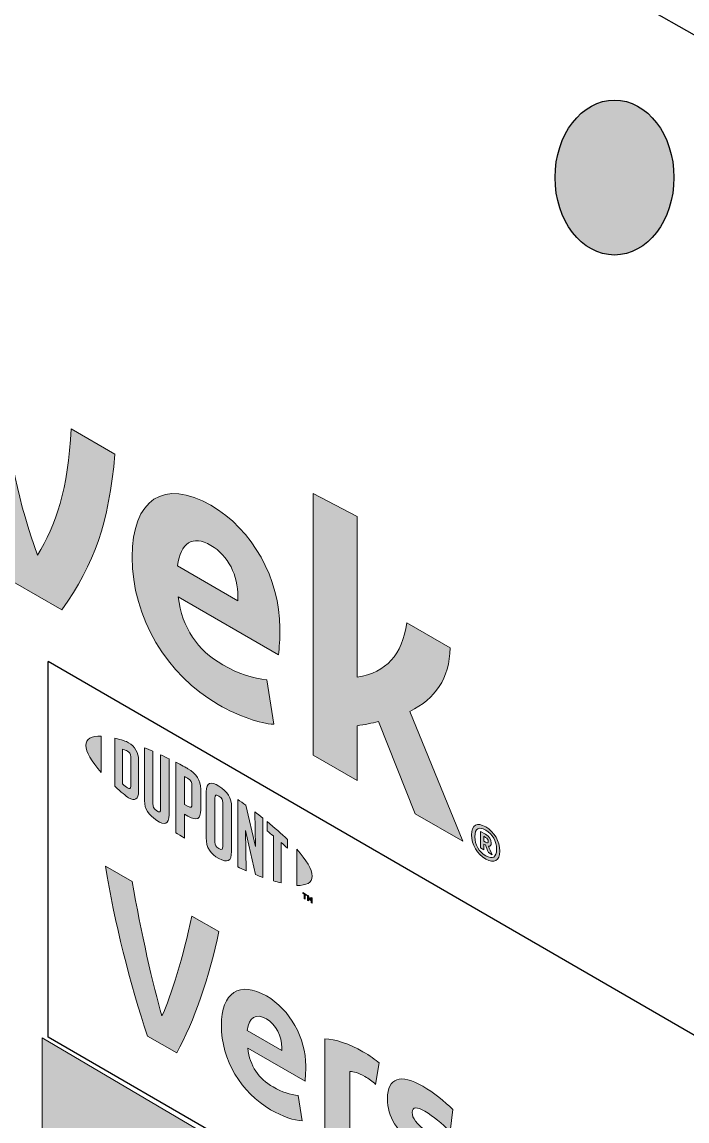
# Model space of a CAD drawing. Extents: x -1140 to 5605, y -816 to 1734.
# Drawn here: x 4321.1 to 4362.2, y 1448.7 to 1516.5 of the extents above; entities that cross this region are included whole.
import ezdxf

# ---------------------------------------------------------------- set-up
doc = ezdxf.new("R2010")
doc.units = 0
doc.header["$MEASUREMENT"] = 0
for name, color, linetype, lineweight in [('G-ANNO-TTLB', 7, 'Continuous', 0), ('TYVEK', 7, 'Continuous', 0), ('X-REF - TRACED', 7, 'Continuous', 0)]:
    doc.layers.add(name, color=color, linetype=linetype, lineweight=lineweight)

# ---------------------------------------------------------------- blocks, each defined once
blk = doc.blocks.new('Block_218')
at = {"layer": 'TYVEK', "true_color": 0x18467f, "transparency": 33554687}
h = blk.add_hatch(color=156, dxfattribs=at)
h.dxf.hatch_style = 2
edge = h.paths.add_edge_path()
edge.add_spline(control_points=[(4325.078, 1471.861), (4325.078, 1471.45), (4325.425, 1470.867), (4326.03, 1470.188), (4326.03, 1470.188), (4326.03, 1472.425), (4326.03, 1472.425), (4325.425, 1472.447), (4325.078, 1472.267), (4325.078, 1471.861)], knot_values=[0, 0, 0, 0, 1, 1, 1, 2, 2, 2, 3, 3, 3, 3], degree=3, periodic=0)
edge.add_line((4325.078, 1471.861), (4325.078, 1471.861))
h = blk.add_hatch(color=156, dxfattribs=at)
h.dxf.hatch_style = 2
edge = h.paths.add_edge_path()
edge.add_spline(control_points=[(4327.849, 1469.346), (4327.849, 1469.175), (4327.759, 1469.169), (4327.652, 1469.231), (4327.568, 1469.28), (4327.439, 1469.389), (4327.334, 1469.483), (4327.334, 1469.483), (4327.334, 1471.622), (4327.334, 1471.622), (4327.439, 1471.593), (4327.568, 1471.553), (4327.652, 1471.505), (4327.759, 1471.443), (4327.849, 1471.334), (4327.849, 1471.162), (4327.849, 1471.162), (4327.849, 1469.346), (4327.849, 1469.346)], knot_values=[0, 0, 0, 0, 1, 1, 1, 2, 2, 2, 3, 3, 3, 4, 4, 4, 5, 5, 5, 6, 6, 6, 6], degree=3, periodic=0)
edge = h.paths.add_edge_path()
edge.add_spline(control_points=[(4327.722, 1472.024), (4327.553, 1472.121), (4327.31, 1472.205), (4326.868, 1472.303), (4326.868, 1472.303), (4326.868, 1469.338), (4326.868, 1469.338), (4327.256, 1468.979), (4327.553, 1468.729), (4327.722, 1468.631), (4328.112, 1468.406), (4328.332, 1468.553), (4328.332, 1468.992), (4328.332, 1468.992), (4328.332, 1470.96), (4328.332, 1470.96), (4328.332, 1471.399), (4328.112, 1471.799), (4327.722, 1472.024)], knot_values=[0, 0, 0, 0, 1, 1, 1, 2, 2, 2, 3, 3, 3, 4, 4, 4, 5, 5, 5, 6, 6, 6, 6], degree=3, periodic=0)
edge.add_line((4327.722, 1472.024), (4327.722, 1472.024))
h = blk.add_hatch(color=156, dxfattribs=at)
h.dxf.hatch_style = 2
edge = h.paths.add_edge_path()
edge.add_spline(control_points=[(4329.69, 1467.936), (4329.69, 1467.764), (4329.638, 1467.686), (4329.451, 1467.819), (4329.268, 1467.951), (4329.218, 1468.068), (4329.218, 1468.272), (4329.218, 1468.272), (4329.218, 1471.499), (4329.218, 1471.499), (4329.097, 1471.554), (4328.825, 1471.668), (4328.709, 1471.715), (4328.709, 1471.715), (4328.709, 1468.451), (4328.709, 1468.451), (4328.709, 1467.93), (4328.929, 1467.6), (4329.451, 1467.23), (4329.929, 1466.891), (4330.222, 1466.999), (4330.222, 1467.578), (4330.222, 1467.578), (4330.222, 1471.026), (4330.222, 1471.026), (4330.122, 1471.077), (4329.795, 1471.234), (4329.69, 1471.282), (4329.69, 1471.282), (4329.69, 1467.936), (4329.69, 1467.936)], knot_values=[0, 0, 0, 0, 1, 1, 1, 2, 2, 2, 3, 3, 3, 4, 4, 4, 5, 5, 5, 6, 6, 6, 7, 7, 7, 8, 8, 8, 9, 9, 9, 10, 10, 10, 10], degree=3, periodic=0)
h = blk.add_hatch(color=156, dxfattribs=at)
h.dxf.hatch_style = 2
edge = h.paths.add_edge_path()
edge.add_spline(control_points=[(4331.63, 1468.233), (4331.63, 1468.046), (4331.573, 1467.985), (4331.357, 1468.109), (4331.357, 1468.109), (4331.17, 1468.216), (4331.17, 1468.216), (4331.17, 1468.216), (4331.17, 1469.93), (4331.17, 1469.93), (4331.253, 1469.887), (4331.298, 1469.863), (4331.347, 1469.834), (4331.581, 1469.699), (4331.63, 1469.569), (4331.63, 1469.378), (4331.63, 1469.378), (4331.63, 1468.233), (4331.63, 1468.233)], knot_values=[0, 0, 0, 0, 1, 1, 1, 2, 2, 2, 3, 3, 3, 4, 4, 4, 5, 5, 5, 6, 6, 6, 6], degree=3, periodic=0)
edge = h.paths.add_edge_path()
edge.add_spline(control_points=[(4331.378, 1470.422), (4331.286, 1470.476), (4330.948, 1470.658), (4330.638, 1470.816), (4330.638, 1470.816), (4330.638, 1466.472), (4330.638, 1466.472), (4330.743, 1466.405), (4331.02, 1466.228), (4331.17, 1466.137), (4331.17, 1466.137), (4331.17, 1467.612), (4331.17, 1467.612), (4331.17, 1467.612), (4331.378, 1467.493), (4331.378, 1467.493), (4331.936, 1467.173), (4332.168, 1467.325), (4332.168, 1467.877), (4332.168, 1467.877), (4332.168, 1469.157), (4332.168, 1469.157), (4332.168, 1469.697), (4331.907, 1470.117), (4331.378, 1470.422)], knot_values=[0, 0, 0, 0, 1, 1, 1, 2, 2, 2, 3, 3, 3, 4, 4, 4, 5, 5, 5, 6, 6, 6, 7, 7, 7, 8, 8, 8, 8], degree=3, periodic=0)
edge.add_line((4331.378, 1470.422), (4331.378, 1470.422))
h = blk.add_hatch(color=156, dxfattribs=at)
h.dxf.hatch_style = 2
edge = h.paths.add_edge_path()
edge.add_spline(control_points=[(4333.532, 1465.619), (4333.532, 1465.447), (4333.482, 1465.387), (4333.293, 1465.489), (4333.099, 1465.595), (4333.047, 1465.721), (4333.047, 1465.899), (4333.047, 1465.899), (4333.047, 1468.606), (4333.047, 1468.606), (4333.047, 1468.784), (4333.099, 1468.852), (4333.293, 1468.734), (4333.482, 1468.619), (4333.532, 1468.498), (4333.532, 1468.326), (4333.532, 1468.326), (4333.532, 1465.619), (4333.532, 1465.619)], knot_values=[0, 0, 0, 0, 1, 1, 1, 2, 2, 2, 3, 3, 3, 4, 4, 4, 5, 5, 5, 6, 6, 6, 6], degree=3, periodic=0)
edge = h.paths.add_edge_path()
edge.add_spline(control_points=[(4333.293, 1469.341), (4332.8, 1469.653), (4332.506, 1469.573), (4332.506, 1469.001), (4332.506, 1469.001), (4332.506, 1466.16), (4332.506, 1466.16), (4332.506, 1465.556), (4332.772, 1465.154), (4333.293, 1464.879), (4333.803, 1464.61), (4334.07, 1464.679), (4334.07, 1465.321), (4334.07, 1465.321), (4334.07, 1468.033), (4334.07, 1468.033), (4334.07, 1468.645), (4333.829, 1469.002), (4333.293, 1469.341)], knot_values=[0, 0, 0, 0, 1, 1, 1, 2, 2, 2, 3, 3, 3, 4, 4, 4, 5, 5, 5, 6, 6, 6, 6], degree=3, periodic=0)
edge.add_line((4333.293, 1469.341), (4333.293, 1469.341))
h = blk.add_hatch(color=156, dxfattribs=at)
h.dxf.hatch_style = 2
edge = h.paths.add_edge_path()
edge.add_spline(control_points=[(4335.547, 1465.621), (4335.547, 1465.621), (4334.957, 1468.17), (4334.957, 1468.17), (4334.795, 1468.287), (4334.602, 1468.424), (4334.452, 1468.526), (4334.452, 1468.526), (4334.452, 1464.358), (4334.452, 1464.358), (4334.557, 1464.308), (4334.826, 1464.188), (4334.964, 1464.129), (4334.964, 1464.129), (4334.922, 1466.609), (4334.922, 1466.609), (4334.922, 1466.609), (4335.547, 1463.888), (4335.547, 1463.888), (4335.68, 1463.836), (4335.874, 1463.762), (4336.001, 1463.716), (4336.001, 1463.716), (4336.001, 1467.379), (4336.001, 1467.379), (4335.868, 1467.486), (4335.627, 1467.673), (4335.51, 1467.76), (4335.51, 1467.76), (4335.547, 1465.621), (4335.547, 1465.621)], knot_values=[0, 0, 0, 0, 1, 1, 1, 2, 2, 2, 3, 3, 3, 4, 4, 4, 5, 5, 5, 6, 6, 6, 7, 7, 7, 8, 8, 8, 9, 9, 9, 10, 10, 10, 10], degree=3, periodic=0)
h = blk.add_hatch(color=156, dxfattribs=at)
h.dxf.hatch_style = 2
edge = h.paths.add_edge_path()
edge.add_spline(control_points=[(4336.265, 1466.586), (4336.396, 1466.483), (4336.526, 1466.378), (4336.653, 1466.273), (4336.653, 1466.273), (4336.653, 1463.502), (4336.653, 1463.502), (4336.769, 1463.466), (4336.986, 1463.406), (4337.13, 1463.372), (4337.13, 1463.372), (4337.13, 1465.868), (4337.13, 1465.868), (4337.268, 1465.746), (4337.399, 1465.63), (4337.518, 1465.522), (4337.518, 1465.522), (4337.518, 1466.056), (4337.518, 1466.056), (4337.141, 1466.424), (4336.737, 1466.78), (4336.265, 1467.166), (4336.265, 1467.166), (4336.265, 1466.586), (4336.265, 1466.586)], knot_values=[0, 0, 0, 0, 1, 1, 1, 2, 2, 2, 3, 3, 3, 4, 4, 4, 5, 5, 5, 6, 6, 6, 7, 7, 7, 8, 8, 8, 8], degree=3, periodic=0)
h = blk.add_hatch(color=156, dxfattribs=at)
h.dxf.hatch_style = 2
edge = h.paths.add_edge_path()
edge.add_spline(control_points=[(4339.043, 1463.798), (4339.043, 1463.387), (4338.695, 1463.205), (4338.09, 1463.225), (4338.09, 1463.225), (4338.09, 1465.463), (4338.09, 1465.463), (4338.695, 1464.786), (4339.043, 1464.204), (4339.043, 1463.798)], knot_values=[0, 0, 0, 0, 1, 1, 1, 2, 2, 2, 3, 3, 3, 3], degree=3, periodic=0)
edge.add_line((4339.043, 1463.798), (4339.043, 1463.798))
h = blk.add_hatch(color=156, dxfattribs=at)
h.dxf.hatch_style = 2
edge = h.paths.add_edge_path()
edge.add_spline(control_points=[(4338.76, 1462.614), (4338.76, 1462.614), (4338.817, 1462.581), (4338.817, 1462.581), (4338.817, 1462.581), (4338.902, 1462.379), (4338.902, 1462.379), (4338.902, 1462.379), (4338.987, 1462.483), (4338.987, 1462.483), (4338.987, 1462.483), (4339.043, 1462.451), (4339.043, 1462.451), (4339.043, 1462.451), (4339.043, 1462.128), (4339.043, 1462.128), (4339.043, 1462.128), (4338.991, 1462.158), (4338.991, 1462.158), (4338.991, 1462.158), (4338.991, 1462.388), (4338.991, 1462.388), (4338.991, 1462.388), (4338.904, 1462.284), (4338.904, 1462.284), (4338.904, 1462.284), (4338.899, 1462.287), (4338.899, 1462.287), (4338.899, 1462.287), (4338.812, 1462.491), (4338.812, 1462.491), (4338.812, 1462.491), (4338.812, 1462.262), (4338.812, 1462.262), (4338.812, 1462.262), (4338.76, 1462.292), (4338.76, 1462.292), (4338.76, 1462.292), (4338.76, 1462.614), (4338.76, 1462.614)], knot_values=[0, 0, 0, 0, 1, 1, 1, 2, 2, 2, 3, 3, 3, 4, 4, 4, 5, 5, 5, 6, 6, 6, 7, 7, 7, 8, 8, 8, 9, 9, 9, 10, 10, 10, 11, 11, 11, 12, 12, 12, 13, 13, 13, 13], degree=3, periodic=0)
edge = h.paths.add_edge_path()
edge.add_spline(control_points=[(4338.559, 1462.674), (4338.559, 1462.674), (4338.472, 1462.724), (4338.472, 1462.724), (4338.472, 1462.724), (4338.472, 1462.781), (4338.472, 1462.781), (4338.472, 1462.781), (4338.699, 1462.649), (4338.699, 1462.649), (4338.699, 1462.649), (4338.699, 1462.593), (4338.699, 1462.593), (4338.699, 1462.593), (4338.613, 1462.643), (4338.613, 1462.643), (4338.613, 1462.643), (4338.613, 1462.377), (4338.613, 1462.377), (4338.613, 1462.377), (4338.559, 1462.408), (4338.559, 1462.408), (4338.559, 1462.408), (4338.559, 1462.674), (4338.559, 1462.674)], knot_values=[0, 0, 0, 0, 1, 1, 1, 2, 2, 2, 3, 3, 3, 4, 4, 4, 5, 5, 5, 6, 6, 6, 7, 7, 7, 8, 8, 8, 8], degree=3, periodic=0)
at = {"layer": 'TYVEK'}
for points, knots in [([(4325.078, 1471.861), (4325.078, 1471.45), (4325.425, 1470.867), (4326.03, 1470.188), (4326.03, 1470.188), (4326.03, 1472.425), (4326.03, 1472.425), (4325.425, 1472.447), (4325.078, 1472.267), (4325.078, 1471.861)], [0, 0, 0, 0, 1, 1, 1, 2, 2, 2, 3, 3, 3, 3]), ([(4327.722, 1472.024), (4327.553, 1472.121), (4327.31, 1472.205), (4326.868, 1472.303), (4326.868, 1472.303), (4326.868, 1469.338), (4326.868, 1469.338), (4327.256, 1468.979), (4327.553, 1468.729), (4327.722, 1468.631), (4328.112, 1468.406), (4328.332, 1468.553), (4328.332, 1468.992), (4328.332, 1468.992), (4328.332, 1470.96), (4328.332, 1470.96), (4328.332, 1471.399), (4328.112, 1471.799), (4327.722, 1472.024)], [0, 0, 0, 0, 1, 1, 1, 2, 2, 2, 3, 3, 3, 4, 4, 4, 5, 5, 5, 6, 6, 6, 6]), ([(4329.69, 1467.936), (4329.69, 1467.764), (4329.638, 1467.686), (4329.451, 1467.819), (4329.268, 1467.951), (4329.218, 1468.068), (4329.218, 1468.272), (4329.218, 1468.272), (4329.218, 1471.499), (4329.218, 1471.499), (4329.097, 1471.554), (4328.825, 1471.668), (4328.709, 1471.715), (4328.709, 1471.715), (4328.709, 1468.451), (4328.709, 1468.451), (4328.709, 1467.93), (4328.929, 1467.6), (4329.451, 1467.23), (4329.929, 1466.891), (4330.222, 1466.999), (4330.222, 1467.578), (4330.222, 1467.578), (4330.222, 1471.026), (4330.222, 1471.026), (4330.122, 1471.077), (4329.795, 1471.234), (4329.69, 1471.282), (4329.69, 1471.282), (4329.69, 1467.936), (4329.69, 1467.936)], [0, 0, 0, 0, 1, 1, 1, 2, 2, 2, 3, 3, 3, 4, 4, 4, 5, 5, 5, 6, 6, 6, 7, 7, 7, 8, 8, 8, 9, 9, 9, 10, 10, 10, 10]), ([(4327.849, 1469.346), (4327.849, 1469.175), (4327.759, 1469.169), (4327.652, 1469.231), (4327.568, 1469.28), (4327.439, 1469.389), (4327.334, 1469.483), (4327.334, 1469.483), (4327.334, 1471.622), (4327.334, 1471.622), (4327.439, 1471.593), (4327.568, 1471.553), (4327.652, 1471.505), (4327.759, 1471.443), (4327.849, 1471.334), (4327.849, 1471.162), (4327.849, 1471.162), (4327.849, 1469.346), (4327.849, 1469.346)], [0, 0, 0, 0, 1, 1, 1, 2, 2, 2, 3, 3, 3, 4, 4, 4, 5, 5, 5, 6, 6, 6, 6]), ([(4331.378, 1470.422), (4331.286, 1470.476), (4330.948, 1470.658), (4330.638, 1470.816), (4330.638, 1470.816), (4330.638, 1466.472), (4330.638, 1466.472), (4330.743, 1466.405), (4331.02, 1466.228), (4331.17, 1466.137), (4331.17, 1466.137), (4331.17, 1467.612), (4331.17, 1467.612), (4331.17, 1467.612), (4331.378, 1467.493), (4331.378, 1467.493), (4331.936, 1467.173), (4332.168, 1467.325), (4332.168, 1467.877), (4332.168, 1467.877), (4332.168, 1469.157), (4332.168, 1469.157), (4332.168, 1469.697), (4331.907, 1470.117), (4331.378, 1470.422)], [0, 0, 0, 0, 1, 1, 1, 2, 2, 2, 3, 3, 3, 4, 4, 4, 5, 5, 5, 6, 6, 6, 7, 7, 7, 8, 8, 8, 8]), ([(4331.63, 1468.233), (4331.63, 1468.046), (4331.573, 1467.985), (4331.357, 1468.109), (4331.357, 1468.109), (4331.17, 1468.216), (4331.17, 1468.216), (4331.17, 1468.216), (4331.17, 1469.93), (4331.17, 1469.93), (4331.253, 1469.887), (4331.298, 1469.863), (4331.347, 1469.834), (4331.581, 1469.699), (4331.63, 1469.569), (4331.63, 1469.378), (4331.63, 1469.378), (4331.63, 1468.233), (4331.63, 1468.233)], [0, 0, 0, 0, 1, 1, 1, 2, 2, 2, 3, 3, 3, 4, 4, 4, 5, 5, 5, 6, 6, 6, 6]), ([(4333.293, 1469.341), (4332.8, 1469.653), (4332.506, 1469.573), (4332.506, 1469.001), (4332.506, 1469.001), (4332.506, 1466.16), (4332.506, 1466.16), (4332.506, 1465.556), (4332.772, 1465.154), (4333.293, 1464.879), (4333.803, 1464.61), (4334.07, 1464.679), (4334.07, 1465.321), (4334.07, 1465.321), (4334.07, 1468.033), (4334.07, 1468.033), (4334.07, 1468.645), (4333.829, 1469.002), (4333.293, 1469.341)], [0, 0, 0, 0, 1, 1, 1, 2, 2, 2, 3, 3, 3, 4, 4, 4, 5, 5, 5, 6, 6, 6, 6]), ([(4333.532, 1465.619), (4333.532, 1465.447), (4333.482, 1465.387), (4333.293, 1465.489), (4333.099, 1465.595), (4333.047, 1465.721), (4333.047, 1465.899), (4333.047, 1465.899), (4333.047, 1468.606), (4333.047, 1468.606), (4333.047, 1468.784), (4333.099, 1468.852), (4333.293, 1468.734), (4333.482, 1468.619), (4333.532, 1468.498), (4333.532, 1468.326), (4333.532, 1468.326), (4333.532, 1465.619), (4333.532, 1465.619)], [0, 0, 0, 0, 1, 1, 1, 2, 2, 2, 3, 3, 3, 4, 4, 4, 5, 5, 5, 6, 6, 6, 6]), ([(4335.547, 1465.621), (4335.547, 1465.621), (4334.957, 1468.17), (4334.957, 1468.17), (4334.795, 1468.287), (4334.602, 1468.424), (4334.452, 1468.526), (4334.452, 1468.526), (4334.452, 1464.358), (4334.452, 1464.358), (4334.557, 1464.308), (4334.826, 1464.188), (4334.964, 1464.129), (4334.964, 1464.129), (4334.922, 1466.609), (4334.922, 1466.609), (4334.922, 1466.609), (4335.547, 1463.888), (4335.547, 1463.888), (4335.68, 1463.836), (4335.874, 1463.762), (4336.001, 1463.716), (4336.001, 1463.716), (4336.001, 1467.379), (4336.001, 1467.379), (4335.868, 1467.486), (4335.627, 1467.673), (4335.51, 1467.76), (4335.51, 1467.76), (4335.547, 1465.621), (4335.547, 1465.621)], [0, 0, 0, 0, 1, 1, 1, 2, 2, 2, 3, 3, 3, 4, 4, 4, 5, 5, 5, 6, 6, 6, 7, 7, 7, 8, 8, 8, 9, 9, 9, 10, 10, 10, 10]), ([(4336.265, 1466.586), (4336.396, 1466.483), (4336.526, 1466.378), (4336.653, 1466.273), (4336.653, 1466.273), (4336.653, 1463.502), (4336.653, 1463.502), (4336.769, 1463.466), (4336.986, 1463.406), (4337.13, 1463.372), (4337.13, 1463.372), (4337.13, 1465.868), (4337.13, 1465.868), (4337.268, 1465.746), (4337.399, 1465.63), (4337.518, 1465.522), (4337.518, 1465.522), (4337.518, 1466.056), (4337.518, 1466.056), (4337.141, 1466.424), (4336.737, 1466.78), (4336.265, 1467.166), (4336.265, 1467.166), (4336.265, 1466.586), (4336.265, 1466.586)], [0, 0, 0, 0, 1, 1, 1, 2, 2, 2, 3, 3, 3, 4, 4, 4, 5, 5, 5, 6, 6, 6, 7, 7, 7, 8, 8, 8, 8]), ([(4339.043, 1463.798), (4339.043, 1463.387), (4338.695, 1463.205), (4338.09, 1463.225), (4338.09, 1463.225), (4338.09, 1465.463), (4338.09, 1465.463), (4338.695, 1464.786), (4339.043, 1464.204), (4339.043, 1463.798)], [0, 0, 0, 0, 1, 1, 1, 2, 2, 2, 3, 3, 3, 3]), ([(4338.559, 1462.674), (4338.559, 1462.674), (4338.472, 1462.724), (4338.472, 1462.724), (4338.472, 1462.724), (4338.472, 1462.781), (4338.472, 1462.781), (4338.472, 1462.781), (4338.699, 1462.649), (4338.699, 1462.649), (4338.699, 1462.649), (4338.699, 1462.593), (4338.699, 1462.593), (4338.699, 1462.593), (4338.613, 1462.643), (4338.613, 1462.643), (4338.613, 1462.643), (4338.613, 1462.377), (4338.613, 1462.377), (4338.613, 1462.377), (4338.559, 1462.408), (4338.559, 1462.408), (4338.559, 1462.408), (4338.559, 1462.674), (4338.559, 1462.674)], [0, 0, 0, 0, 1, 1, 1, 2, 2, 2, 3, 3, 3, 4, 4, 4, 5, 5, 5, 6, 6, 6, 7, 7, 7, 8, 8, 8, 8]), ([(4338.76, 1462.614), (4338.76, 1462.614), (4338.817, 1462.581), (4338.817, 1462.581), (4338.817, 1462.581), (4338.902, 1462.379), (4338.902, 1462.379), (4338.902, 1462.379), (4338.987, 1462.483), (4338.987, 1462.483), (4338.987, 1462.483), (4339.043, 1462.451), (4339.043, 1462.451), (4339.043, 1462.451), (4339.043, 1462.128), (4339.043, 1462.128), (4339.043, 1462.128), (4338.991, 1462.158), (4338.991, 1462.158), (4338.991, 1462.158), (4338.991, 1462.388), (4338.991, 1462.388), (4338.991, 1462.388), (4338.904, 1462.284), (4338.904, 1462.284), (4338.904, 1462.284), (4338.899, 1462.287), (4338.899, 1462.287), (4338.899, 1462.287), (4338.812, 1462.491), (4338.812, 1462.491), (4338.812, 1462.491), (4338.812, 1462.262), (4338.812, 1462.262), (4338.812, 1462.262), (4338.76, 1462.292), (4338.76, 1462.292), (4338.76, 1462.292), (4338.76, 1462.614), (4338.76, 1462.614)], [0, 0, 0, 0, 1, 1, 1, 2, 2, 2, 3, 3, 3, 4, 4, 4, 5, 5, 5, 6, 6, 6, 7, 7, 7, 8, 8, 8, 9, 9, 9, 10, 10, 10, 11, 11, 11, 12, 12, 12, 13, 13, 13, 13])]:
    blk.add_open_spline(points, degree=3, knots=knots, dxfattribs=at)
blk = doc.blocks.new('Block_221')
at = {"layer": 'TYVEK', "true_color": 0x18467f, "transparency": 33554687}
h = blk.add_hatch(color=156, dxfattribs=at)
h.dxf.hatch_style = 2
edge = h.paths.add_edge_path()
edge.add_spline(control_points=[(4328.884, 1453.928), (4327.809, 1457.117), (4326.846, 1461.024), (4326.286, 1464.415), (4326.286, 1464.415), (4327.943, 1463.458), (4327.943, 1463.458), (4328.469, 1460.394), (4329.231, 1457.014), (4329.78, 1455.17), (4330.34, 1456.374), (4331.101, 1458.875), (4331.628, 1461.331), (4331.628, 1461.331), (4333.285, 1460.374), (4333.285, 1460.374), (4332.725, 1457.629), (4331.762, 1454.834), (4330.687, 1452.887), (4330.687, 1452.887), (4328.884, 1453.928), (4328.884, 1453.928)], knot_values=[0, 0, 0, 0, 1, 1, 1, 2, 2, 2, 3, 3, 3, 4, 4, 4, 5, 5, 5, 6, 6, 6, 7, 7, 7, 7], degree=3, periodic=0)
h = blk.add_hatch(color=156, dxfattribs=at)
h.dxf.hatch_style = 2
edge = h.paths.add_edge_path()
edge.add_spline(control_points=[(4335.044, 1454.275), (4335.044, 1454.275), (4337.172, 1453.046), (4337.172, 1453.046), (4337.172, 1453.046), (4337.172, 1453.2), (4337.172, 1453.2), (4337.172, 1453.919), (4336.836, 1454.639), (4336.22, 1454.995), (4335.57, 1455.37), (4335.145, 1455.089), (4335.044, 1454.275)], knot_values=[0, 0, 0, 0, 1, 1, 1, 2, 2, 2, 3, 3, 3, 4, 4, 4, 4], degree=3, periodic=0)
edge = h.paths.add_edge_path()
edge.add_spline(control_points=[(4338.437, 1448.695), (4337.945, 1448.723), (4337.217, 1448.963), (4336.478, 1449.39), (4334.674, 1450.431), (4333.442, 1452.452), (4333.442, 1454.583), (4333.442, 1456.624), (4334.574, 1457.358), (4336.22, 1456.407), (4337.687, 1455.56), (4338.65, 1453.81), (4338.65, 1452.09), (4338.65, 1451.705), (4338.628, 1451.384), (4338.605, 1451.14), (4338.605, 1451.14), (4335.066, 1453.183), (4335.066, 1453.183), (4335.212, 1452.072), (4335.738, 1451.306), (4336.634, 1450.789), (4337.183, 1450.472), (4337.709, 1450.309), (4338.191, 1450.262), (4338.191, 1450.262), (4338.437, 1448.695), (4338.437, 1448.695)], knot_values=[0, 0, 0, 0, 1, 1, 1, 2, 2, 2, 3, 3, 3, 4, 4, 4, 5, 5, 5, 6, 6, 6, 7, 7, 7, 8, 8, 8, 9, 9, 9, 9], degree=3, periodic=0)
h = blk.add_hatch(color=156, dxfattribs=at)
h.dxf.hatch_style = 2
edge = h.paths.add_edge_path()
edge.add_spline(control_points=[(4342.178, 1452.967), (4342.581, 1452.734), (4342.962, 1452.463), (4343.186, 1452.27), (4343.186, 1452.27), (4342.962, 1450.948), (4342.962, 1450.948), (4342.772, 1451.135), (4342.537, 1451.297), (4342.301, 1451.433), (4341.887, 1451.672), (4341.607, 1451.743), (4341.372, 1451.751), (4341.372, 1451.751), (4341.372, 1446.718), (4341.372, 1446.718), (4341.372, 1446.718), (4339.826, 1447.611), (4339.826, 1447.611), (4339.826, 1447.611), (4339.826, 1453.76), (4339.826, 1453.76), (4340.431, 1453.758), (4341.372, 1453.433), (4342.178, 1452.967)], knot_values=[0, 0, 0, 0, 1, 1, 1, 2, 2, 2, 3, 3, 3, 4, 4, 4, 5, 5, 5, 6, 6, 6, 7, 7, 7, 8, 8, 8, 8], degree=3, periodic=0)
h = blk.add_hatch(color=156, dxfattribs=at)
h.dxf.hatch_style = 2
edge = h.paths.add_edge_path()
edge.add_spline(control_points=[(4347.554, 1448.053), (4347.039, 1448.53), (4346.535, 1448.988), (4345.997, 1449.299), (4345.527, 1449.57), (4345.214, 1449.597), (4345.214, 1449.225), (4345.214, 1448.84), (4345.471, 1448.575), (4346.143, 1447.969), (4347.442, 1446.808), (4348.047, 1445.959), (4348.047, 1444.777), (4348.047, 1443.391), (4347.061, 1443.28), (4345.695, 1444.068), (4344.978, 1444.482), (4344.183, 1445.108), (4343.668, 1445.662), (4343.668, 1445.662), (4343.881, 1446.99), (4343.881, 1446.99), (4344.374, 1446.487), (4345.001, 1445.933), (4345.661, 1445.551), (4346.177, 1445.254), (4346.535, 1445.252), (4346.535, 1445.612), (4346.535, 1446.036), (4346.255, 1446.313), (4345.337, 1447.138), (4344.306, 1448.041), (4343.69, 1448.949), (4343.69, 1450.066), (4343.69, 1451.375), (4344.508, 1451.622), (4345.874, 1450.833), (4346.513, 1450.465), (4347.241, 1449.89), (4347.722, 1449.394), (4347.722, 1449.394), (4347.554, 1448.053), (4347.554, 1448.053)], knot_values=[0, 0, 0, 0, 1, 1, 1, 2, 2, 2, 3, 3, 3, 4, 4, 4, 5, 5, 5, 6, 6, 6, 7, 7, 7, 8, 8, 8, 9, 9, 9, 10, 10, 10, 11, 11, 11, 12, 12, 12, 13, 13, 13, 14, 14, 14, 14], degree=3, periodic=0)
at = {"layer": 'TYVEK'}
for points, knots in [([(4328.884, 1453.928), (4327.809, 1457.117), (4326.846, 1461.024), (4326.286, 1464.415), (4326.286, 1464.415), (4327.943, 1463.458), (4327.943, 1463.458), (4328.469, 1460.394), (4329.231, 1457.014), (4329.78, 1455.17), (4330.34, 1456.374), (4331.101, 1458.875), (4331.628, 1461.331), (4331.628, 1461.331), (4333.285, 1460.374), (4333.285, 1460.374), (4332.725, 1457.629), (4331.762, 1454.834), (4330.687, 1452.887), (4330.687, 1452.887), (4328.884, 1453.928), (4328.884, 1453.928)], [0, 0, 0, 0, 1, 1, 1, 2, 2, 2, 3, 3, 3, 4, 4, 4, 5, 5, 5, 6, 6, 6, 7, 7, 7, 7]), ([(4338.437, 1448.695), (4337.945, 1448.723), (4337.217, 1448.963), (4336.478, 1449.39), (4334.674, 1450.431), (4333.442, 1452.452), (4333.442, 1454.583), (4333.442, 1456.624), (4334.574, 1457.358), (4336.22, 1456.407), (4337.687, 1455.56), (4338.65, 1453.81), (4338.65, 1452.09), (4338.65, 1451.705), (4338.628, 1451.384), (4338.605, 1451.14), (4338.605, 1451.14), (4335.066, 1453.183), (4335.066, 1453.183), (4335.212, 1452.072), (4335.738, 1451.306), (4336.634, 1450.789), (4337.183, 1450.472), (4337.709, 1450.309), (4338.191, 1450.262), (4338.191, 1450.262), (4338.437, 1448.695), (4338.437, 1448.695)], [0, 0, 0, 0, 1, 1, 1, 2, 2, 2, 3, 3, 3, 4, 4, 4, 5, 5, 5, 6, 6, 6, 7, 7, 7, 8, 8, 8, 9, 9, 9, 9]), ([(4335.044, 1454.275), (4335.044, 1454.275), (4337.172, 1453.046), (4337.172, 1453.046), (4337.172, 1453.046), (4337.172, 1453.2), (4337.172, 1453.2), (4337.172, 1453.919), (4336.836, 1454.639), (4336.22, 1454.995), (4335.57, 1455.37), (4335.145, 1455.089), (4335.044, 1454.275)], [0, 0, 0, 0, 1, 1, 1, 2, 2, 2, 3, 3, 3, 4, 4, 4, 4]), ([(4342.178, 1452.967), (4342.581, 1452.734), (4342.962, 1452.463), (4343.186, 1452.27), (4343.186, 1452.27), (4342.962, 1450.948), (4342.962, 1450.948), (4342.772, 1451.135), (4342.537, 1451.297), (4342.301, 1451.433), (4341.887, 1451.672), (4341.607, 1451.743), (4341.372, 1451.751), (4341.372, 1451.751), (4341.372, 1446.718), (4341.372, 1446.718), (4341.372, 1446.718), (4339.826, 1447.611), (4339.826, 1447.611), (4339.826, 1447.611), (4339.826, 1453.76), (4339.826, 1453.76), (4340.431, 1453.758), (4341.372, 1453.433), (4342.178, 1452.967)], [0, 0, 0, 0, 1, 1, 1, 2, 2, 2, 3, 3, 3, 4, 4, 4, 5, 5, 5, 6, 6, 6, 7, 7, 7, 8, 8, 8, 8]), ([(4347.554, 1448.053), (4347.039, 1448.53), (4346.535, 1448.988), (4345.997, 1449.299), (4345.527, 1449.57), (4345.214, 1449.597), (4345.214, 1449.225), (4345.214, 1448.84), (4345.471, 1448.575), (4346.143, 1447.969), (4347.442, 1446.808), (4348.047, 1445.959), (4348.047, 1444.777), (4348.047, 1443.391), (4347.061, 1443.28), (4345.695, 1444.068), (4344.978, 1444.482), (4344.183, 1445.108), (4343.668, 1445.662), (4343.668, 1445.662), (4343.881, 1446.99), (4343.881, 1446.99), (4344.374, 1446.487), (4345.001, 1445.933), (4345.661, 1445.551), (4346.177, 1445.254), (4346.535, 1445.252), (4346.535, 1445.612), (4346.535, 1446.036), (4346.255, 1446.313), (4345.337, 1447.138), (4344.306, 1448.041), (4343.69, 1448.949), (4343.69, 1450.066), (4343.69, 1451.375), (4344.508, 1451.622), (4345.874, 1450.833), (4346.513, 1450.465), (4347.241, 1449.89), (4347.722, 1449.394), (4347.722, 1449.394), (4347.554, 1448.053), (4347.554, 1448.053)], [0, 0, 0, 0, 1, 1, 1, 2, 2, 2, 3, 3, 3, 4, 4, 4, 5, 5, 5, 6, 6, 6, 7, 7, 7, 8, 8, 8, 9, 9, 9, 10, 10, 10, 11, 11, 11, 12, 12, 12, 13, 13, 13, 14, 14, 14, 14])]:
    blk.add_open_spline(points, degree=3, knots=knots, dxfattribs=at)
blk = doc.blocks.new('Block_219')
at = {"layer": 'TYVEK'}
blk.add_blockref('Block_221', (0, 0), dxfattribs=at)
blk = doc.blocks.new('Block_217')
at = {"layer": 'TYVEK'}
for name in ['Block_218', 'Block_219']:
    blk.add_blockref(name, (0, 0), dxfattribs=at)
blk = doc.blocks.new('Block_190')
at = {"layer": 'TYVEK'}
blk.add_blockref('Block_217', (0, 0), dxfattribs=at)
blk = doc.blocks.new('Block_420')
at = {"layer": 'X-REF - TRACED', "true_color": 0x848484, "transparency": 33554687}
h = blk.add_hatch(color=252, dxfattribs=at)
h.dxf.hatch_style = 2
h.paths.add_polyline_path([(4307.38, 1505.325), (4297.278, 1511.157), (4297.278, 1508.414), (4300.926, 1506.307), (4300.926, 1493.312), (4303.731, 1491.692), (4303.731, 1504.688), (4307.38, 1502.582)])
h = blk.add_hatch(color=252, dxfattribs=at)
h.dxf.hatch_style = 2
edge = h.paths.add_edge_path()
edge.add_spline(control_points=[(4324.17, 1491.381), (4323.994, 1487.638), (4323.248, 1485.46), (4322.091, 1483.588), (4320.973, 1486.774), (4320.247, 1489.801), (4320.032, 1493.771), (4320.032, 1493.771), (4317.305, 1495.345), (4317.305, 1495.345), (4317.599, 1490.656), (4318.482, 1487.245), (4320.6, 1481.953), (4320.6, 1481.953), (4323.601, 1480.22), (4323.601, 1480.22), (4325.641, 1483.112), (4326.485, 1485.526), (4326.877, 1489.818), (4326.877, 1489.818), (4324.17, 1491.381), (4324.17, 1491.381)], knot_values=[0, 0, 0, 0, 1, 1, 1, 2, 2, 2, 3, 3, 3, 4, 4, 4, 5, 5, 5, 6, 6, 6, 7, 7, 7, 7], degree=3, periodic=0)
h = blk.add_hatch(color=252, dxfattribs=at)
h.dxf.hatch_style = 2
edge = h.paths.add_edge_path()
edge.add_spline(control_points=[(4330.74, 1482.934), (4330.74, 1482.934), (4334.467, 1480.782), (4334.467, 1480.782), (4334.467, 1480.782), (4334.467, 1481.052), (4334.467, 1481.052), (4334.467, 1482.311), (4333.878, 1483.573), (4332.799, 1484.196), (4331.662, 1484.852), (4330.917, 1484.361), (4330.74, 1482.934)], knot_values=[0, 0, 0, 0, 1, 1, 1, 2, 2, 2, 3, 3, 3, 4, 4, 4, 4], degree=3, periodic=0)
edge = h.paths.add_edge_path()
edge.add_spline(control_points=[(4336.683, 1473.162), (4335.82, 1473.211), (4334.545, 1473.632), (4333.251, 1474.379), (4330.093, 1476.203), (4327.935, 1479.742), (4327.935, 1483.474), (4327.935, 1487.049), (4329.916, 1488.334), (4332.799, 1486.669), (4335.369, 1485.185), (4337.056, 1482.121), (4337.056, 1479.108), (4337.056, 1478.433), (4337.016, 1477.871), (4336.977, 1477.444), (4336.977, 1477.444), (4330.779, 1481.023), (4330.779, 1481.023), (4331.034, 1479.077), (4331.956, 1477.735), (4333.525, 1476.829), (4334.486, 1476.274), (4335.408, 1475.989), (4336.252, 1475.907), (4336.252, 1475.907), (4336.683, 1473.162), (4336.683, 1473.162)], knot_values=[0, 0, 0, 0, 1, 1, 1, 2, 2, 2, 3, 3, 3, 4, 4, 4, 5, 5, 5, 6, 6, 6, 7, 7, 7, 8, 8, 8, 9, 9, 9, 9], degree=3, periodic=0)
h = blk.add_hatch(color=252, dxfattribs=at)
h.dxf.hatch_style = 2
edge = h.paths.add_edge_path()
edge.add_spline(control_points=[(4345.078, 1473.959), (4345.078, 1473.959), (4348.334, 1465.941), (4348.334, 1465.941), (4348.334, 1465.941), (4345.391, 1467.64), (4345.391, 1467.64), (4345.391, 1467.64), (4343.136, 1473.326), (4343.136, 1473.326), (4342.724, 1473.227), (4342.292, 1473.139), (4341.822, 1473.073), (4341.822, 1473.073), (4341.822, 1469.701), (4341.822, 1469.701), (4341.822, 1469.701), (4339.115, 1471.263), (4339.115, 1471.263), (4339.115, 1471.263), (4339.115, 1487.385), (4339.115, 1487.385), (4339.115, 1487.385), (4341.822, 1485.979), (4341.822, 1485.979), (4341.822, 1485.979), (4341.822, 1476.064), (4341.822, 1476.064), (4343.665, 1476.371), (4344.568, 1477.424), (4344.882, 1479.424), (4344.882, 1479.424), (4347.568, 1477.872), (4347.568, 1477.872), (4347.51, 1475.973), (4346.647, 1474.739), (4345.078, 1473.959)], knot_values=[0, 0, 0, 0, 1, 1, 1, 2, 2, 2, 3, 3, 3, 4, 4, 4, 5, 5, 5, 6, 6, 6, 7, 7, 7, 8, 8, 8, 9, 9, 9, 10, 10, 10, 11, 11, 11, 12, 12, 12, 12], degree=3, periodic=0)
at = {"layer": 'X-REF - TRACED'}
blk.add_lwpolyline([(4307.38, 1505.325), (4297.278, 1511.157), (4297.278, 1508.414), (4300.926, 1506.307), (4300.926, 1493.312), (4303.731, 1491.692), (4303.731, 1504.688), (4307.38, 1502.582)], close=True, dxfattribs=at)
for points, knots in [([(4324.17, 1491.381), (4323.994, 1487.638), (4323.248, 1485.46), (4322.091, 1483.588), (4320.973, 1486.774), (4320.247, 1489.801), (4320.032, 1493.771), (4320.032, 1493.771), (4317.305, 1495.345), (4317.305, 1495.345), (4317.599, 1490.656), (4318.482, 1487.245), (4320.6, 1481.953), (4320.6, 1481.953), (4323.601, 1480.22), (4323.601, 1480.22), (4325.641, 1483.112), (4326.485, 1485.526), (4326.877, 1489.818), (4326.877, 1489.818), (4324.17, 1491.381), (4324.17, 1491.381)], [0, 0, 0, 0, 1, 1, 1, 2, 2, 2, 3, 3, 3, 4, 4, 4, 5, 5, 5, 6, 6, 6, 7, 7, 7, 7]), ([(4336.683, 1473.162), (4335.82, 1473.211), (4334.545, 1473.632), (4333.251, 1474.379), (4330.093, 1476.203), (4327.935, 1479.742), (4327.935, 1483.474), (4327.935, 1487.049), (4329.916, 1488.334), (4332.799, 1486.669), (4335.369, 1485.185), (4337.056, 1482.121), (4337.056, 1479.108), (4337.056, 1478.433), (4337.016, 1477.871), (4336.977, 1477.444), (4336.977, 1477.444), (4330.779, 1481.023), (4330.779, 1481.023), (4331.034, 1479.077), (4331.956, 1477.735), (4333.525, 1476.829), (4334.486, 1476.274), (4335.408, 1475.989), (4336.252, 1475.907), (4336.252, 1475.907), (4336.683, 1473.162), (4336.683, 1473.162)], [0, 0, 0, 0, 1, 1, 1, 2, 2, 2, 3, 3, 3, 4, 4, 4, 5, 5, 5, 6, 6, 6, 7, 7, 7, 8, 8, 8, 9, 9, 9, 9]), ([(4345.078, 1473.959), (4345.078, 1473.959), (4348.334, 1465.941), (4348.334, 1465.941), (4348.334, 1465.941), (4345.391, 1467.64), (4345.391, 1467.64), (4345.391, 1467.64), (4343.136, 1473.326), (4343.136, 1473.326), (4342.724, 1473.227), (4342.292, 1473.139), (4341.822, 1473.073), (4341.822, 1473.073), (4341.822, 1469.701), (4341.822, 1469.701), (4341.822, 1469.701), (4339.115, 1471.263), (4339.115, 1471.263), (4339.115, 1471.263), (4339.115, 1487.385), (4339.115, 1487.385), (4339.115, 1487.385), (4341.822, 1485.979), (4341.822, 1485.979), (4341.822, 1485.979), (4341.822, 1476.064), (4341.822, 1476.064), (4343.665, 1476.371), (4344.568, 1477.424), (4344.882, 1479.424), (4344.882, 1479.424), (4347.568, 1477.872), (4347.568, 1477.872), (4347.51, 1475.973), (4346.647, 1474.739), (4345.078, 1473.959)], [0, 0, 0, 0, 1, 1, 1, 2, 2, 2, 3, 3, 3, 4, 4, 4, 5, 5, 5, 6, 6, 6, 7, 7, 7, 8, 8, 8, 9, 9, 9, 10, 10, 10, 11, 11, 11, 12, 12, 12, 12]), ([(4330.74, 1482.934), (4330.74, 1482.934), (4334.467, 1480.782), (4334.467, 1480.782), (4334.467, 1480.782), (4334.467, 1481.052), (4334.467, 1481.052), (4334.467, 1482.311), (4333.878, 1483.573), (4332.799, 1484.196), (4331.662, 1484.852), (4330.917, 1484.361), (4330.74, 1482.934)], [0, 0, 0, 0, 1, 1, 1, 2, 2, 2, 3, 3, 3, 4, 4, 4, 4])]:
    blk.add_open_spline(points, degree=3, knots=knots, dxfattribs=at)
blk = doc.blocks.new('Block_419')
at = {"layer": 'X-REF - TRACED', "true_color": 0x848484, "transparency": 33554687}
h = blk.add_hatch(color=252, dxfattribs=at)
h.dxf.hatch_style = 2
edge = h.paths.add_edge_path()
edge.add_spline(control_points=[(4314.118, 1497.185), (4314.118, 1497.185), (4311.689, 1489.939), (4311.689, 1489.939), (4310.655, 1492.969), (4309.984, 1495.901), (4309.777, 1499.691), (4309.777, 1499.691), (4307.051, 1501.265), (4307.051, 1501.265), (4307.345, 1496.576), (4308.228, 1493.166), (4310.346, 1487.873), (4310.346, 1487.873), (4310.891, 1487.559), (4310.891, 1487.559), (4310.891, 1487.559), (4309.503, 1483.417), (4309.503, 1483.417), (4309.503, 1483.417), (4312.209, 1481.854), (4312.209, 1481.854), (4312.209, 1481.854), (4316.825, 1495.622), (4316.825, 1495.622), (4316.825, 1495.622), (4314.118, 1497.185), (4314.118, 1497.185)], knot_values=[0, 0, 0, 0, 1, 1, 1, 2, 2, 2, 3, 3, 3, 4, 4, 4, 5, 5, 5, 6, 6, 6, 7, 7, 7, 8, 8, 8, 9, 9, 9, 9], degree=3, periodic=0)
at = {"layer": 'X-REF - TRACED'}
blk.add_open_spline([(4314.118, 1497.185), (4314.118, 1497.185), (4311.689, 1489.939), (4311.689, 1489.939), (4310.655, 1492.969), (4309.984, 1495.901), (4309.777, 1499.691), (4309.777, 1499.691), (4307.051, 1501.265), (4307.051, 1501.265), (4307.345, 1496.576), (4308.228, 1493.166), (4310.346, 1487.873), (4310.346, 1487.873), (4310.891, 1487.559), (4310.891, 1487.559), (4310.891, 1487.559), (4309.503, 1483.417), (4309.503, 1483.417), (4309.503, 1483.417), (4312.209, 1481.854), (4312.209, 1481.854), (4312.209, 1481.854), (4316.825, 1495.622), (4316.825, 1495.622), (4316.825, 1495.622), (4314.118, 1497.185), (4314.118, 1497.185)], degree=3, knots=[0, 0, 0, 0, 1, 1, 1, 2, 2, 2, 3, 3, 3, 4, 4, 4, 5, 5, 5, 6, 6, 6, 7, 7, 7, 8, 8, 8, 9, 9, 9, 9], dxfattribs=at)
blk.add_blockref('Block_420', (0, 0), dxfattribs=at)
blk = doc.blocks.new('Block_421')
at = {"layer": 'X-REF - TRACED', "true_color": 0x848484, "transparency": 33554687}
h = blk.add_hatch(color=252, dxfattribs=at)
h.dxf.hatch_style = 2
edge = h.paths.add_edge_path()
edge.add_spline(control_points=[(4349.632, 1466.252), (4349.632, 1466.252), (4349.632, 1465.957), (4349.632, 1465.957), (4349.632, 1465.957), (4349.744, 1465.892), (4349.744, 1465.892), (4349.853, 1465.829), (4349.911, 1465.829), (4349.911, 1465.941), (4349.911, 1466.053), (4349.853, 1466.124), (4349.744, 1466.187), (4349.744, 1466.187), (4349.632, 1466.252), (4349.632, 1466.252)], knot_values=[0, 0, 0, 0, 1, 1, 1, 2, 2, 2, 3, 3, 3, 4, 4, 4, 5, 5, 5, 5], degree=3, periodic=0)
edge = h.paths.add_edge_path()
edge.add_spline(control_points=[(4349.44, 1466.549), (4349.44, 1466.549), (4349.744, 1466.374), (4349.744, 1466.374), (4349.98, 1466.238), (4350.096, 1466.042), (4350.096, 1465.834), (4350.096, 1465.693), (4350.038, 1465.623), (4349.926, 1465.638), (4349.984, 1465.476), (4350.06, 1465.307), (4350.158, 1465.117), (4350.158, 1465.117), (4349.929, 1465.249), (4349.929, 1465.249), (4349.846, 1465.418), (4349.784, 1465.566), (4349.733, 1465.715), (4349.733, 1465.715), (4349.632, 1465.774), (4349.632, 1465.774), (4349.632, 1465.774), (4349.632, 1465.421), (4349.632, 1465.421), (4349.632, 1465.421), (4349.44, 1465.532), (4349.44, 1465.532), (4349.44, 1465.532), (4349.44, 1466.549), (4349.44, 1466.549)], knot_values=[0, 0, 0, 0, 1, 1, 1, 2, 2, 2, 3, 3, 3, 4, 4, 4, 5, 5, 5, 6, 6, 6, 7, 7, 7, 8, 8, 8, 9, 9, 9, 10, 10, 10, 10], degree=3, periodic=0)
edge = h.paths.add_edge_path()
edge.add_spline(control_points=[(4349.755, 1466.629), (4349.328, 1466.876), (4349.085, 1466.734), (4349.085, 1466.227), (4349.085, 1465.716), (4349.328, 1465.297), (4349.755, 1465.051), (4350.179, 1464.806), (4350.426, 1464.942), (4350.426, 1465.453), (4350.426, 1465.96), (4350.179, 1466.385), (4349.755, 1466.629)], knot_values=[0, 0, 0, 0, 1, 1, 1, 2, 2, 2, 3, 3, 3, 4, 4, 4, 4], degree=3, periodic=0)
edge = h.paths.add_edge_path()
edge.add_spline(control_points=[(4349.755, 1466.833), (4350.281, 1466.529), (4350.629, 1465.942), (4350.629, 1465.336), (4350.629, 1464.729), (4350.277, 1464.55), (4349.755, 1464.851), (4349.223, 1465.159), (4348.882, 1465.738), (4348.882, 1466.344), (4348.882, 1466.951), (4349.226, 1467.138), (4349.755, 1466.833)], knot_values=[0, 0, 0, 0, 1, 1, 1, 2, 2, 2, 3, 3, 3, 4, 4, 4, 4], degree=3, periodic=0)
at = {"layer": 'X-REF - TRACED'}
for points, knots in [([(4349.755, 1466.833), (4350.281, 1466.529), (4350.629, 1465.942), (4350.629, 1465.336), (4350.629, 1464.729), (4350.277, 1464.55), (4349.755, 1464.851), (4349.223, 1465.159), (4348.882, 1465.738), (4348.882, 1466.344), (4348.882, 1466.951), (4349.226, 1467.138), (4349.755, 1466.833)], [0, 0, 0, 0, 1, 1, 1, 2, 2, 2, 3, 3, 3, 4, 4, 4, 4]), ([(4349.755, 1466.629), (4349.328, 1466.876), (4349.085, 1466.734), (4349.085, 1466.227), (4349.085, 1465.716), (4349.328, 1465.297), (4349.755, 1465.051), (4350.179, 1464.806), (4350.426, 1464.942), (4350.426, 1465.453), (4350.426, 1465.96), (4350.179, 1466.385), (4349.755, 1466.629)], [0, 0, 0, 0, 1, 1, 1, 2, 2, 2, 3, 3, 3, 4, 4, 4, 4]), ([(4349.44, 1466.549), (4349.44, 1466.549), (4349.744, 1466.374), (4349.744, 1466.374), (4349.98, 1466.238), (4350.096, 1466.042), (4350.096, 1465.834), (4350.096, 1465.693), (4350.038, 1465.623), (4349.926, 1465.638), (4349.984, 1465.476), (4350.06, 1465.307), (4350.158, 1465.117), (4350.158, 1465.117), (4349.929, 1465.249), (4349.929, 1465.249), (4349.846, 1465.418), (4349.784, 1465.566), (4349.733, 1465.715), (4349.733, 1465.715), (4349.632, 1465.774), (4349.632, 1465.774), (4349.632, 1465.774), (4349.632, 1465.421), (4349.632, 1465.421), (4349.632, 1465.421), (4349.44, 1465.532), (4349.44, 1465.532), (4349.44, 1465.532), (4349.44, 1466.549), (4349.44, 1466.549)], [0, 0, 0, 0, 1, 1, 1, 2, 2, 2, 3, 3, 3, 4, 4, 4, 5, 5, 5, 6, 6, 6, 7, 7, 7, 8, 8, 8, 9, 9, 9, 10, 10, 10, 10]), ([(4349.632, 1466.252), (4349.632, 1466.252), (4349.632, 1465.957), (4349.632, 1465.957), (4349.632, 1465.957), (4349.744, 1465.892), (4349.744, 1465.892), (4349.853, 1465.829), (4349.911, 1465.829), (4349.911, 1465.941), (4349.911, 1466.053), (4349.853, 1466.124), (4349.744, 1466.187), (4349.744, 1466.187), (4349.632, 1466.252), (4349.632, 1466.252)], [0, 0, 0, 0, 1, 1, 1, 2, 2, 2, 3, 3, 3, 4, 4, 4, 5, 5, 5, 5])]:
    blk.add_open_spline(points, degree=3, knots=knots, dxfattribs=at)
blk = doc.blocks.new('Block_418')
at = {"layer": 'X-REF - TRACED'}
for name in ['Block_419', 'Block_421']:
    blk.add_blockref(name, (0, 0), dxfattribs=at)
blk = doc.blocks.new('Block_417')
at = {"layer": 'X-REF - TRACED'}
blk.add_blockref('Block_418', (0, 0), dxfattribs=at)
blk = doc.blocks.new('Block_415')
at = {"layer": 'X-REF - TRACED'}
blk.add_blockref('Block_417', (0, 0), dxfattribs=at)

msp = doc.modelspace()

# ---------------------------------------------------------------- hatches: boundary and pattern name
at = {"layer": 'G-ANNO-TTLB', "true_color": 0xff00ff, "transparency": 33554687}
h = msp.add_hatch(color=6, dxfattribs=at)
edge = h.paths.add_edge_path()
edge.add_spline(control_points=[(5285.56, -733.232), (5285.56, -733.232), (2356.042, -733.232), (2356.042, -733.232), (2356.042, -733.232), (2356.042, 1723.768), (2356.042, 1723.768), (2356.042, 1723.768), (5285.56, 1723.768), (5285.56, 1723.768), (5285.56, 1723.768), (5285.56, -733.232), (5285.56, -733.232)], knot_values=[0, 0, 0, 0, 1, 1, 1, 2, 2, 2, 3, 3, 3, 4, 4, 4, 4], degree=3, periodic=0)
edge = h.paths.add_edge_path()
edge.add_spline(control_points=[(2365.042, 1714.768), (2365.042, 1714.768), (2365.042, -724.232), (2365.042, -724.232), (2365.042, -724.232), (5276.56, -724.232), (5276.56, -724.232), (5276.56, -724.232), (5276.56, 1714.768), (5276.56, 1714.768), (5276.56, 1714.768), (2365.042, 1714.768), (2365.042, 1714.768)], knot_values=[0, 0, 0, 0, 1, 1, 1, 2, 2, 2, 3, 3, 3, 4, 4, 4, 4], degree=3, periodic=0)
edge.add_line((2365.042, 1714.768), (2365.042, 1714.768))
at = {"layer": 'TYVEK', "true_color": 0x003b71, "transparency": 33554687}
h = msp.add_hatch(color=156, dxfattribs=at)
h.dxf.hatch_style = 2
edge = h.paths.add_edge_path()
edge.add_ellipse((4357.701, 1506.882), major_axis=(0, 4.781), ratio=0.766948, start_angle=0, end_angle=360)
at = {"layer": 'TYVEK', "true_color": 0x000000, "transparency": 33554457}
h = msp.add_hatch(color=18, dxfattribs=at)
h.dxf.hatch_style = 2
h.paths.add_polyline_path([(4355.906, 1425.14), (4322.376, 1445.124), (4322.376, 1453.819), (4355.906, 1434.066)])

# ---------------------------------------------------------------- linework, layer by layer
at = {"layer": 'G-ANNO-TTLB'}
for points in [[(5285.56, -733.232), (5285.56, -733.232), (2356.042, -733.232), (2356.042, -733.232), (2356.042, -733.232), (2356.042, 1723.768), (2356.042, 1723.768), (2356.042, 1723.768), (5285.56, 1723.768), (5285.56, 1723.768), (5285.56, 1723.768), (5285.56, -733.232), (5285.56, -733.232)], [(2365.042, 1714.768), (2365.042, 1714.768), (2365.042, -724.232), (2365.042, -724.232), (2365.042, -724.232), (5276.56, -724.232), (5276.56, -724.232), (5276.56, -724.232), (5276.56, 1714.768), (5276.56, 1714.768), (5276.56, 1714.768), (2365.042, 1714.768), (2365.042, 1714.768)]]:
    msp.add_open_spline(points, degree=3, knots=[0, 0, 0, 0, 1, 1, 1, 2, 2, 2, 3, 3, 3, 4, 4, 4, 4], dxfattribs=at)
at = {"layer": 'TYVEK', "color": 18, "lineweight": 25, "true_color": 0x000000}
msp.add_line((4283.324, 1560.952), (4552.115, 1407.467), dxfattribs=at)
at = {"layer": 'TYVEK', "color": 1, "lineweight": 25, "true_color": 0xff0000}
for p, q in [((4322.76, 1453.863), (4322.76, 1477.024)), ((4504.662, 1371.817), (4322.76, 1477.024)), ((4504.662, 1348.724), (4322.76, 1453.863))]:
    msp.add_line(p, q, dxfattribs=at)
at = {"layer": 'TYVEK'}
msp.add_lwpolyline([(4355.906, 1425.14), (4322.376, 1445.124), (4322.376, 1453.819), (4355.906, 1434.066)], close=True, dxfattribs=at)
at = {"layer": 'TYVEK', "color": 18, "lineweight": 25, "true_color": 0x000000}
msp.add_ellipse((4357.701, 1506.882), major_axis=(0, 4.781), ratio=0.766948, dxfattribs=at)

# ---------------------------------------------------------------- block references
at = {"layer": 'TYVEK'}
msp.add_blockref('Block_190', (0, 0), dxfattribs=at)
at = {"layer": 'X-REF - TRACED'}
msp.add_blockref('Block_415', (0, 0), dxfattribs=at)

doc.saveas('drawing.dxf')
